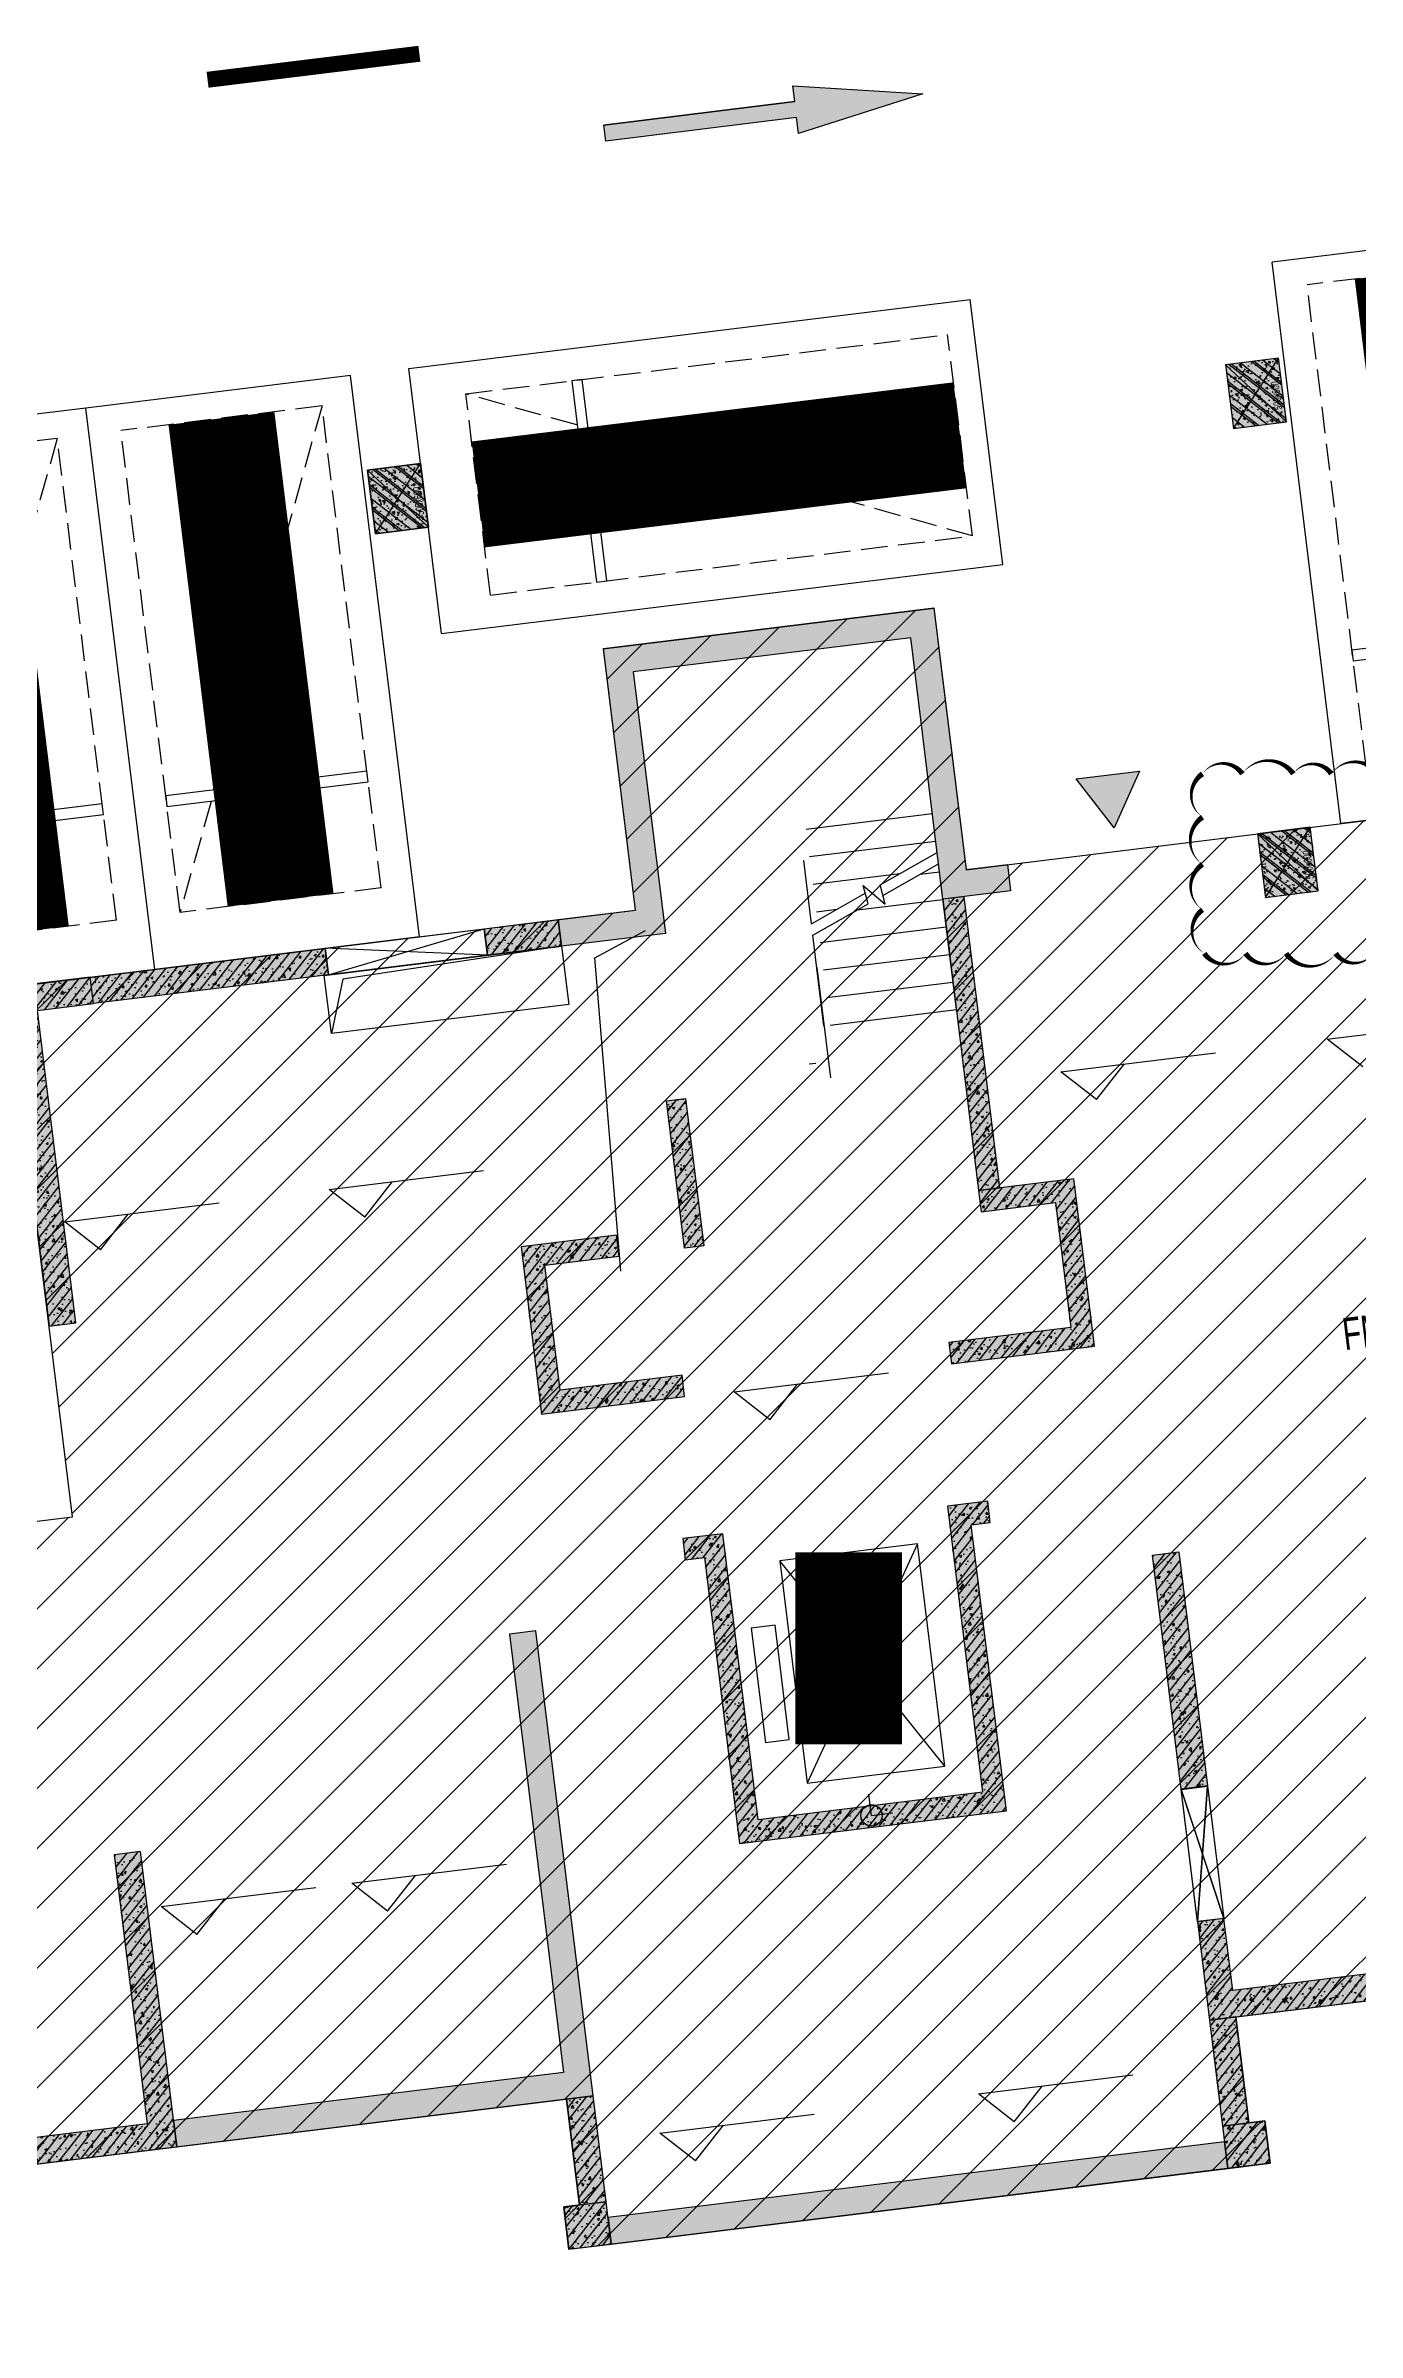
# Model space of a CAD drawing. Extents: x -1338203 to 1886333, y -783476 to 1038610.
# Drawn here: x 778532 to 790824, y -8177 to 13250 of the extents above; entities that cross this region are included whole.
import ezdxf
from ezdxf.enums import TextEntityAlignment as Align

# ---------------------------------------------------------------- set-up
doc = ezdxf.new("R2010")
doc.units = 0
doc.header["$LTSCALE"] = 1000
doc.header["$MEASUREMENT"] = 0
doc.linetypes.add('A-001-平面B2$0$__DASH', pattern=[0.35, 0.25, -0.1])
for name, color, linetype, plot in [('A-001-主楼组合参照B1$0$0A-X-AREA', 6, 'Continuous', False), ('A-001-平面参照B1$0$AAD-A-PROOF', 30, 'Continuous', False), ('A-09-平面B1$0$A01-125-交通核文字编号B2$0$AAD-A-MARK', 6, 'Continuous', False), ('A-09-平面B1$0$AAD-A-MARK', 6, 'Continuous', False), ('S-09-墙柱B1_1(QB)$0$AAD-A-MARK', 6, 'Continuous', False), ('S001南区墙柱$0$AAD-A-MODIFY_20230220', 201, 'Continuous', False), ('S001南区墙柱$0$S001-墙柱B1_1$0$0S-A-TIPS', 10, 'Continuous', False)]:
    doc.layers.add(name, color=color, linetype=linetype, plot=plot)
for name, color, linetype in [('A-001-车位参照B1$0$A-001-车位参照B1$0$0A-P-PKNG-CAR(A)', 43, 'Continuous'), ('A-09-平面B1$0$0A-A-SYMB-DOOR', 135, 'Continuous'), ('A-09-平面B1$0$0A-A-SYMB-ELEV', 150, 'Continuous'), ('A-09-平面B1$0$0A-E-EVTR', 2, 'Continuous'), ('A-09-平面B1$0$0A-E-STRS', 2, 'Continuous'), ('A-09-平面B1$0$0A-O-HOLE', 52, 'Continuous'), ('A-09-平面B1$0$A01-125-交通核文字编号B2$0$0A-A-SYMB-ELEV', 150, 'Continuous'), ('p-a-core', 1, 'Continuous'), ('p-a-regular', 5, 'Continuous'), ('S-09-墙柱B1_1(QB)$0$0S-CC-LINE', 52, 'Continuous'), ('S-09-墙柱B1_1(QB)$0$0S-CW-HATCH', 251, 'Continuous'), ('S-09-墙柱B1_1(QB)$0$0S-CW-HATCH-UP', 251, 'Continuous'), ('S-09-墙柱B1_1(QB)$0$0S-CW-LINE', 72, 'Continuous'), ('S-09-墙柱B1_1(QB)$0$0S-S-HOLE', 55, 'Continuous'), ('S001南区墙柱$0$0S-CW-HATCH', 251, 'Continuous'), ('S001南区墙柱$0$0S-CW-HATCH-UP', 251, 'Continuous'), ('S001南区墙柱$0$S001-墙柱B1_1$0$0S-CC-LINE', 52, 'Continuous'), ('S001南区墙柱$0$S001-墙柱B1_1$0$0S-CW-HATCH-UP', 251, 'Continuous'), ('中心线', 42, 'Continuous'), ('地面指向箭头', 7, 'Continuous')]:
    doc.layers.add(name, color=color, linetype=linetype)
doc.styles.add('A-09-平面B1$0$AAD-TXT', font='aad-txt.shx', dxfattribs={"width": 0.7, "bigfont": 'aad-hztxt.shx'})
doc.styles.add('S001南区墙柱$0$S001-墙柱B1_1$0$AAD-S', font='aad-s.shx', dxfattribs={"width": 0.7, "bigfont": 'aad-hztxt.shx'})
pattern_1 = [(45, (-944324.16, 391978.14), (-53.0330086, 53.0330086), []), (50, (-944324.16, 391978.14), (215.178055, -18.82564), [22.5, -247.5]), (355, (-944324.16, 391978.14), (-41.6254, 225.65764), [18, -198]), (100.4514, (-944306.23, 391976.57), (173.552815, 206.831863), [19.122057, -210.342634]), (46.1842, (-944324.16, 392038.14), (320.172315, -49.655704), [33.75, -371.25]), (96.6356, (-944297.48, 392034), (280.39881, 292.23536), [28.68309, -315.5139]), (351.1842, (-944324.16, 392038.14), (280.39858, 292.23558), [27, -297]), (21, (-944294.16, 392023.14), (179.072116, -120.785667), [22.5, -247.5]), (326, (-944294.16, 392023.14), (72.9946, 217.545014), [18, -198]), (71.4514, (-944279.24, 392013.08), (252.06679, 96.75915), [19.122057, -210.342634]), (37.5, (-944324.16, 391978.14), (3.6479566, 99.868156), [0, -195.6, 0, -201, 0, -198.75]), (7.5, (-944324.16, 391978.14), (78.920861, 118.323514), [0, -114.6, 0, -191.1, 0, -75.75]), (327.5, (-944391.06, 391978.14), (160.146731, -6.7664615), [0, -75, 0, -234, 0, -310.5]), (317.5, (-944421.06, 391978.14), (174.95585, 30.031495), [0, -97.5, 0, -155.4, 0, -220.5])]
pattern_2 = [(45, (0, 0), (-53.033, 53.033), []), (50, (0, 0), (215.178, -18.8256), [22.5, -247.5]), (355, (0, 0), (-41.6254, 225.6576), [18, -198]), (100.4514, (17.93, -1.57), (173.553, 206.832), [19.122, -210.3426]), (46.1842, (0, 60), (320.172, -49.656), [33.75, -371.25]), (96.6356, (26.68, 55.86), (280.399, 292.235), [28.683, -315.514]), (351.1842, (0, 60), (280.399, 292.236), [27, -297]), (21, (30, 45), (179.072, -120.7857), [22.5, -247.5]), (326, (30, 45), (72.9946, 217.545), [18, -198]), (71.4514, (44.92, 34.93), (252.0668, 96.759), [19.122, -210.3426]), (37.5, (0, 0), (3.64796, 99.86816), [0, -195.6, 0, -201, 0, -198.75]), (7.5, (0, 0), (78.9209, 118.3235), [0, -114.6, 0, -191.1, 0, -75.75]), (327.5, (-66.9, 0), (160.14673, -6.76646), [0, -75, 0, -234, 0, -310.5]), (317.5, (-96.9, 0), (174.9559, 30.0315), [0, -97.5, 0, -155.4, 0, -220.5])]
pattern_3 = [(45, (-21700, 1e-11), (-53.033, 53.033), []), (50, (-21700, 1e-11), (215.1781, -18.8256), [22.5, -247.5]), (355, (-21700, 1e-11), (-41.6254, 225.6576), [18, -198]), (100.4514, (-21682.07, -1.57), (173.5528, 206.8319), [19.122, -210.3426]), (46.1842, (-21700, 60), (320.1723, -49.6557), [33.75, -371.25]), (96.6356, (-21673.32, 55.86), (280.3988, 292.2354), [28.683, -315.514]), (351.1842, (-21700, 60), (280.3986, 292.2356), [27, -297]), (21, (-21670, 45), (179.0721, -120.7857), [22.5, -247.5]), (326, (-21670, 45), (72.9946, 217.545), [18, -198]), (71.4514, (-21655.08, 34.93), (252.0668, 96.7591), [19.122, -210.3426]), (37.5, (-21700, 1e-11), (3.64796, 99.86816), [0, -195.6, 0, -201, 0, -198.75]), (7.5, (-21700, 1e-11), (78.92086, 118.3235), [0, -114.6, 0, -191.1, 0, -75.75]), (327.5, (-21766.9, 1e-11), (160.14673, -6.76646), [0, -75, 0, -234, 0, -310.5]), (317.5, (-21796.9, 1e-11), (174.95585, 30.0315), [0, -97.5, 0, -155.4, 0, -220.5])]

# ---------------------------------------------------------------- blocks, each defined once
blk = doc.blocks.new('A-001-平面参照B1')
at = {"layer": 'A-001-平面参照B1$0$AAD-A-PROOF', "ltscale": 0.002}
blk.add_lwpolyline([(15184, -297616), (15680, -297555), (15753, -298151), (15257, -298212), (15182, -297616)], dxfattribs=at)
blk = doc.blocks.new('S001南区墙柱$0$AAD_BLOCK_20230215093950878')
at = {"layer": 'S001南区墙柱$0$0S-CW-HATCH'}
h = blk.add_hatch(color=256, dxfattribs=at)
h.dxf.hatch_style = 1
h.paths.add_polyline_path([(-300, -250), (300, -250), (300, 250), (-300, 250)])
at = {"layer": 'S001南区墙柱$0$0S-CW-HATCH-UP'}
h = blk.add_hatch(dxfattribs=at)
h.set_pattern_fill('钢筋混凝土', color=256, scale=30, pattern_type=2)
h.set_pattern_definition([(45, (-42203.53, -84001.15), (-106.06602, 106.06602), []), (50, (-42203.53, -84001.15), (215.17805, -18.82564), [22.5, -247.5]), (355, (-42203.53, -84001.15), (-41.6254, 225.65764), [18, -198]), (100.4514, (-42185.6, -84002.72), (173.5528, 206.83186), [19.12206, -210.34263]), (46.1842, (-42203.53, -83941.15), (320.1723, -49.6557), [33.75, -371.25]), (96.6356, (-42176.85, -83945.3), (280.3988, 292.2354), [28.6831, -315.5139]), (351.1842, (-42203.53, -83941.15), (280.3986, 292.2356), [27, -297]), (21, (-42173.53, -83956.15), (179.0721, -120.78567), [22.5, -247.5]), (326, (-42173.53, -83956.15), (72.9946, 217.545), [18, -198]), (71.4514, (-42158.6, -83966.21), (252.0668, 96.75915), [19.12206, -210.34263]), (37.5, (-42203.53, -84001.15), (3.647957, 99.868156), [1.5, -195.6, 1.5, -201, 1.5, -198.75]), (7.5, (-42203.53, -84001.15), (78.92086, 118.32351), [1.5, -114.6, 1.5, -191.1, 1.5, -75.75]), (327.5, (-42270.43, -84001.15), (160.14673, -6.76646), [1.5, -75, 1.5, -234, 1.5, -310.5]), (317.5, (-42300.43, -84001.15), (174.95585, 30.0315), [1.5, -97.5, 1.5, -155.4, 1.5, -220.5])])
h.paths.add_polyline_path([(-300, -250), (300, -250), (300, 250), (-300, 250)])
at = {"layer": 'S001南区墙柱$0$S001-墙柱B1_1$0$0S-CW-HATCH-UP', "transparency": 33554661}
h = blk.add_hatch(dxfattribs=at)
h.set_pattern_fill('钢筋混凝土', color=0, scale=30)
h.set_pattern_definition([(45, (48108.52, -15514.205), (-53.03301, 53.03301), []), (50, (48108.52, -15514.2), (215.17805, -18.82564), [22.5, -247.5]), (355, (48108.52, -15514.2), (-41.6254, 225.6576), [18, -198]), (100.4514, (48126.45, -15515.77), (173.5528, 206.8319), [19.1221, -210.3426]), (46.1842, (48108.52, -15454.2), (320.1723, -49.6557), [33.75, -371.25]), (96.6356, (48135.2, -15458.34), (280.3988, 292.2354), [28.683, -315.514]), (351.1842, (48108.52, -15454.2), (280.3986, 292.2356), [27, -297]), (21, (48138.52, -15469.2), (179.0721, -120.78567), [22.5, -247.5]), (326, (48138.52, -15469.2), (72.9946, 217.545), [18, -198]), (71.4514, (48153.44, -15479.27), (252.0668, 96.75915), [19.1221, -210.3426]), (37.5, (48108.52, -15514.205), (3.64796, 99.86816), [0, -195.6, 0, -201, 0, -198.75]), (7.5, (48108.52, -15514.2), (78.92086, 118.32351), [0, -114.6, 0, -191.1, 0, -75.75]), (327.5, (48041.62, -15514.205), (160.14673, -6.76646), [0, -75, 0, -234, 0, -310.5]), (317.5, (48011.62, -15514.2), (174.95585, 30.0315), [0, -97.5, 0, -155.4, 0, -220.5])])
h.paths.add_polyline_path([(-300, -250), (300, -250), (300, 250), (-300, 250)])
at = {"layer": 'S001南区墙柱$0$S001-墙柱B1_1$0$0S-A-TIPS'}
for p, q in [((-300, 250), (300, -250)), ((300, 250), (-300, -250))]:
    blk.add_line(p, q, dxfattribs=at)
at = {"layer": 'S001南区墙柱$0$S001-墙柱B1_1$0$0S-CC-LINE'}
blk.add_lwpolyline([(-300, -250), (300, -250), (300, 250), (-300, 250)], close=True, dxfattribs=at)
at = {"layer": 'S001南区墙柱$0$S001-墙柱B1_1$0$0S-A-TIPS', "style": 'S001南区墙柱$0$S001-墙柱B1_1$0$AAD-S', "width": 0.7}
blk.add_text('500x600', height=75, dxfattribs=at).set_placement((-45, -187), align=Align.MIDDLE_CENTER)
blk = doc.blocks.new('S001南区墙柱')
at = {"layer": 'S001南区墙柱$0$AAD-A-MODIFY_20230220', "color": 230, "elevation": 3370, "flags": 128}
blk.add_lwpolyline([(26120, 8639, 0, 50.5, -0.520567), (26494, 8639, 0, 50.5, -0.520567), (26971, 8639, 0, 50.5, -0.520567), (27328, 8639, 0, 50.5, -0.520567), (27760, 8639, 0, 50.5, -0.520567), (27841, 8232, 0, 50.5, -0.520567), (27841, 7779, 0, 50.5, -0.520567), (27841, 7279, 0, 50.5, -0.520567), (27718, 6956, 0, 50.5, -0.520567), (27368, 6956, 0, 50.5, -0.520567), (26903, 6956, 0, 50.5, -0.520567), (26523, 6956, 0, 50.5, -0.520567), (26137, 6956, 0, 50.5, -0.520567), (26120, 7365, 0, 50.5, -0.520567), (26120, 7791, 0, 50.5, -0.520567), (26120, 8233, 0, 50.5, -0.520567)], format="xyseb", close=True, dxfattribs=at)
at = {"rotation": 97.16641727359904}
for p in [(26621, 12205, 3370), (18581, 11218, 3370), (26920, 7809, 3370)]:
    blk.add_blockref('S001南区墙柱$0$AAD_BLOCK_20230215093950878', p, dxfattribs=at)
blk = doc.blocks.new('S-09-墙柱B1_1(QB)')
at = {"layer": 'S-09-墙柱B1_1(QB)$0$0S-CW-HATCH'}
h = blk.add_hatch(color=256, dxfattribs=at)
h.dxf.hatch_style = 1
h.paths.add_polyline_path([(-1890, 8690), (-1160, 8690), (-1160, 11160), (1960, 11160), (1960, 8690), (2350, 8690), (2350, 8440), (1710, 8440), (1710, 10910), (-910, 10910), (-910, 8440), (-1890, 8440)])
h = blk.add_hatch(color=256, dxfattribs=at)
h.dxf.hatch_style = 1
h.paths.add_polyline_path([(-6840, 5490), (-6840, 8440), (-6310, 8440), (-6310, 8690), (-7090, 8690), (-7090, 5490)])
h = blk.add_hatch(color=256, dxfattribs=at)
h.dxf.hatch_style = 1
h.paths.add_polyline_path([(-6310, 8690), (-4090, 8690), (-4090, 8440), (-6310, 8440)])
h = blk.add_hatch(color=256, dxfattribs=at)
h.dxf.hatch_style = 1
h.paths.add_polyline_path([(-2590, 8690), (-1890, 8690), (-1890, 8440), (-2590, 8440)])
h = blk.add_hatch(color=256, dxfattribs=at)
h.dxf.hatch_style = 1
h.paths.add_polyline_path([(1910, 8440), (1710, 8440), (1710, 5690), (1910, 5690)])
h = blk.add_hatch(color=256, dxfattribs=at)
h.dxf.hatch_style = 1
h.paths.add_polyline_path([(-1090, 6880), (-910, 6880), (-910, 5490), (-1090, 5490)])
h = blk.add_hatch(color=256, dxfattribs=at)
h.dxf.hatch_style = 1
h.paths.add_polyline_path([(-2610, 5690), (-2610, 4110), (-1260, 4110), (-1260, 4310), (-2410, 4310), (-2410, 5490), (-1710, 5490), (-1710, 5690)])
h = blk.add_hatch(color=256, dxfattribs=at)
h.dxf.hatch_style = 1
h.paths.add_polyline_path([(2410, 4310), (1260, 4310), (1260, 4110), (2610, 4110), (2610, 5690), (1710, 5690), (1710, 5490), (2410, 5490)])
h = blk.add_hatch(color=256, dxfattribs=at)
h.dxf.hatch_style = 1
h.paths.add_polyline_path([(-1060, 2790), (-1440, 2790), (-1440, 2590), (-1260, 2590), (-1260, -110), (1260, -110), (1260, 2590), (1440, 2590), (1440, 2790), (1060, 2790), (1060, 90), (-1060, 90)])
h = blk.add_hatch(color=256, dxfattribs=at)
h.dxf.hatch_style = 1
h.paths.add_polyline_path([(-3160, -2040), (-6840, -2040), (-6840, -2290), (-2910, -2290), (-2910, 2100), (-3160, 2100)])
h = blk.add_hatch(color=256, dxfattribs=at)
h.dxf.hatch_style = 1
h.paths.add_polyline_path([(2910, 2100), (3160, 2100), (3160, -110), (2910, -110)])
h = blk.add_hatch(color=256, dxfattribs=at)
h.dxf.hatch_style = 1
h.paths.add_polyline_path([(-7090, -2040), (-10550, -2040), (-10550, -2290), (-6840, -2290), (-6840, 500), (-7090, 500)])
h = blk.add_hatch(color=256, dxfattribs=at)
h.dxf.hatch_style = 1
h.paths.add_polyline_path([(2910, -2290), (6890, -2290), (6890, -2040), (3160, -2040), (3160, -1360), (2910, -1360)])
h = blk.add_hatch(color=256, dxfattribs=at)
h.dxf.hatch_style = 1
h.paths.add_polyline_path([(-3160, -3290), (-2910, -3290), (-2910, -2290), (-3160, -2290)])
h = blk.add_hatch(color=256, dxfattribs=at)
h.dxf.hatch_style = 1
h.paths.add_polyline_path([(2910, -3290), (3160, -3290), (3160, -2290), (2910, -2290)])
h = blk.add_hatch(color=256, dxfattribs=at)
h.dxf.hatch_style = 1
h.paths.add_polyline_path([(-2910, -3290), (-3310, -3290), (-3310, -3690), (-2910, -3690)])
h = blk.add_hatch(color=256, dxfattribs=at)
h.dxf.hatch_style = 1
h.paths.add_polyline_path([(3310, -3290), (2910, -3290), (2910, -3690), (3310, -3690)])
h = blk.add_hatch(color=256, dxfattribs=at)
h.dxf.hatch_style = 1
h.paths.add_polyline_path([(-2910, -3690), (2910, -3690), (2910, -3440), (-2910, -3440)])
at = {"layer": 'S-09-墙柱B1_1(QB)$0$0S-CW-HATCH-UP'}
h = blk.add_hatch(dxfattribs=at)
h.set_pattern_fill('钢筋混凝土', color=256, scale=30)
h.set_pattern_definition(pattern_1)
h.paths.add_polyline_path([(-1890, 8690), (-1160, 8690), (-1160, 11160), (1960, 11160), (1960, 8690), (2350, 8690), (2350, 8440), (1710, 8440), (1710, 10910), (-910, 10910), (-910, 8440), (-1890, 8440)])
h = blk.add_hatch(dxfattribs=at)
h.set_pattern_fill('钢筋混凝土', color=256, scale=30)
h.set_pattern_definition(pattern_1)
h.paths.add_polyline_path([(-6840, 5490), (-6840, 8440), (-6310, 8440), (-6310, 8690), (-7090, 8690), (-7090, 5490)])
h = blk.add_hatch(dxfattribs=at)
h.set_pattern_fill('钢筋混凝土', color=256, scale=30)
h.set_pattern_definition(pattern_2)
h.paths.add_polyline_path([(-6310, 8690), (-4090, 8690), (-4090, 8440), (-6310, 8440)])
h = blk.add_hatch(dxfattribs=at)
h.set_pattern_fill('钢筋混凝土', color=256, scale=30)
h.set_pattern_definition(pattern_2)
h.paths.add_polyline_path([(-2590, 8690), (-1890, 8690), (-1890, 8440), (-2590, 8440)])
h = blk.add_hatch(dxfattribs=at)
h.set_pattern_fill('钢筋混凝土', color=256, scale=30)
h.set_pattern_definition(pattern_1)
h.paths.add_polyline_path([(1910, 8440), (1710, 8440), (1710, 5690), (1910, 5690)])
h = blk.add_hatch(dxfattribs=at)
h.set_pattern_fill('钢筋混凝土', color=256, scale=30)
h.set_pattern_definition([(45, (-21700, 0), (-53.033, 53.033), []), (50, (-21700, 0), (215.178, -18.8256), [22.5, -247.5]), (355, (-21700, 0), (-41.6254, 225.6576), [18, -198]), (100.4514, (-21682.07, -1.57), (173.5528, 206.8319), [19.122, -210.3426]), (46.1842, (-21700, 60), (320.1723, -49.6557), [33.75, -371.25]), (96.6356, (-21673.32, 55.86), (280.399, 292.2354), [28.683, -315.514]), (351.1842, (-21700, 60), (280.3986, 292.2356), [27, -297]), (21, (-21670, 45), (179.0721, -120.7857), [22.5, -247.5]), (326, (-21670, 45), (72.9946, 217.545), [18, -198]), (71.4514, (-21655.08, 34.93), (252.0668, 96.7591), [19.122, -210.3426]), (37.5, (-21700, 0), (3.64796, 99.86816), [0, -195.6, 0, -201, 0, -198.75]), (7.5, (-21700, 0), (78.92086, 118.3235), [0, -114.6, 0, -191.1, 0, -75.75]), (327.5, (-21766.9, 0), (160.14673, -6.76646), [0, -75, 0, -234, 0, -310.5]), (317.5, (-21796.9, 0), (174.95585, 30.0315), [0, -97.5, 0, -155.4, 0, -220.5])])
h.paths.add_polyline_path([(-1090, 6880), (-910, 6880), (-910, 5490), (-1090, 5490)])
h = blk.add_hatch(dxfattribs=at)
h.set_pattern_fill('钢筋混凝土', color=256, scale=30)
h.set_pattern_definition(pattern_1)
h.paths.add_polyline_path([(-2610, 5690), (-2610, 4110), (-1260, 4110), (-1260, 4310), (-2410, 4310), (-2410, 5490), (-1710, 5490), (-1710, 5690)])
h = blk.add_hatch(dxfattribs=at)
h.set_pattern_fill('钢筋混凝土', color=256, scale=30)
h.set_pattern_definition(pattern_1)
h.paths.add_polyline_path([(2410, 4310), (1260, 4310), (1260, 4110), (2610, 4110), (2610, 5690), (1710, 5690), (1710, 5490), (2410, 5490)])
h = blk.add_hatch(dxfattribs=at)
h.set_pattern_fill('钢筋混凝土', color=256, scale=30)
h.set_pattern_definition(pattern_1)
h.paths.add_polyline_path([(-1060, 2790), (-1440, 2790), (-1440, 2590), (-1260, 2590), (-1260, -110), (1260, -110), (1260, 2590), (1440, 2590), (1440, 2790), (1060, 2790), (1060, 90), (-1060, 90)])
h = blk.add_hatch(dxfattribs=at)
h.set_pattern_fill('钢筋混凝土', color=256, scale=30)
h.set_pattern_definition(pattern_1)
h.paths.add_polyline_path([(-3160, -2040), (-6840, -2040), (-6840, -2290), (-2910, -2290), (-2910, 2100), (-3160, 2100)])
h = blk.add_hatch(dxfattribs=at)
h.set_pattern_fill('钢筋混凝土', color=256, scale=30)
h.set_pattern_definition(pattern_3)
h.paths.add_polyline_path([(2910, 2100), (3160, 2100), (3160, -110), (2910, -110)])
h = blk.add_hatch(dxfattribs=at)
h.set_pattern_fill('钢筋混凝土', color=256, scale=30)
h.set_pattern_definition(pattern_1)
h.paths.add_polyline_path([(-7090, -2040), (-10550, -2040), (-10550, -2290), (-6840, -2290), (-6840, 500), (-7090, 500)])
h = blk.add_hatch(dxfattribs=at)
h.set_pattern_fill('钢筋混凝土', color=256, scale=30)
h.set_pattern_definition(pattern_3)
h.paths.add_polyline_path([(2910, -2290), (6890, -2290), (6890, -2040), (3160, -2040), (3160, -1360), (2910, -1360)])
h = blk.add_hatch(dxfattribs=at)
h.set_pattern_fill('钢筋混凝土', color=256, scale=30)
h.set_pattern_definition(pattern_1)
h.paths.add_polyline_path([(-3160, -3290), (-2910, -3290), (-2910, -2290), (-3160, -2290)])
h = blk.add_hatch(dxfattribs=at)
h.set_pattern_fill('钢筋混凝土', color=256, scale=30)
h.set_pattern_definition(pattern_1)
h.paths.add_polyline_path([(2910, -3290), (3160, -3290), (3160, -2290), (2910, -2290)])
h = blk.add_hatch(dxfattribs=at)
h.set_pattern_fill('钢筋混凝土', color=256, scale=30)
h.set_pattern_definition(pattern_1)
h.paths.add_polyline_path([(-2910, -3290), (-3310, -3290), (-3310, -3690), (-2910, -3690)])
h = blk.add_hatch(dxfattribs=at)
h.set_pattern_fill('钢筋混凝土', color=256, scale=30)
h.set_pattern_definition(pattern_1)
h.paths.add_polyline_path([(3310, -3290), (2910, -3290), (2910, -3690), (3310, -3690)])
h = blk.add_hatch(dxfattribs=at)
h.set_pattern_fill('钢筋混凝土', color=256, scale=30)
h.set_pattern_definition(pattern_1)
h.paths.add_polyline_path([(-2910, -3690), (2910, -3690), (2910, -3440), (-2910, -3440)])
at = {"layer": 'S-09-墙柱B1_1(QB)$0$0S-CC-LINE'}
for points in [[(-2910, -3290), (-3310, -3290), (-3310, -3690), (-2910, -3690)], [(3310, -3290), (2910, -3290), (2910, -3690), (3310, -3690)]]:
    blk.add_lwpolyline(points, close=True, dxfattribs=at)
at = {"layer": 'S-09-墙柱B1_1(QB)$0$0S-CW-LINE', "flags": 128}
blk.add_lwpolyline([(-1890, 8690), (-1160, 8690), (-1160, 11160), (1960, 11160), (1960, 8690), (2350, 8690), (2350, 8440), (1710, 8440), (1710, 10910), (-910, 10910), (-910, 8440), (-1890, 8440)], close=True, dxfattribs=at)
at = {"layer": 'S-09-墙柱B1_1(QB)$0$0S-CW-LINE'}
for points in [[(-6840, 5490), (-6840, 8440), (-6310, 8440), (-6310, 8690), (-7090, 8690), (-7090, 5490)], [(-6310, 8690), (-4090, 8690), (-4090, 8440), (-6310, 8440)], [(-2590, 8690), (-1890, 8690), (-1890, 8440), (-2590, 8440)], [(1910, 8440), (1710, 8440), (1710, 5690), (1910, 5690)], [(-1090, 6880), (-910, 6880), (-910, 5490), (-1090, 5490)], [(-2610, 5690), (-2610, 4110), (-1260, 4110), (-1260, 4310), (-2410, 4310), (-2410, 5490), (-1710, 5490), (-1710, 5690)], [(2410, 4310), (1260, 4310), (1260, 4110), (2610, 4110), (2610, 5690), (1710, 5690), (1710, 5490), (2410, 5490)], [(-1060, 2790), (-1440, 2790), (-1440, 2590), (-1260, 2590), (-1260, -110), (1260, -110), (1260, 2590), (1440, 2590), (1440, 2790), (1060, 2790), (1060, 90), (-1060, 90)], [(-3160, -2040), (-6840, -2040), (-6840, -2290), (-2910, -2290), (-2910, 2100), (-3160, 2100)], [(2910, 2100), (3160, 2100), (3160, -110), (2910, -110)], [(-7090, -2040), (-10550, -2040), (-10550, -2290), (-6840, -2290), (-6840, 500), (-7090, 500)], [(2910, -2290), (6890, -2290), (6890, -2040), (3160, -2040), (3160, -1360), (2910, -1360)], [(-3160, -3290), (-2910, -3290), (-2910, -2290), (-3160, -2290)], [(2910, -3290), (3160, -3290), (3160, -2290), (2910, -2290)], [(-2910, -3690), (2910, -3690), (2910, -3440), (-2910, -3440)]]:
    blk.add_lwpolyline(points, close=True, dxfattribs=at)
at = {"layer": 'S-09-墙柱B1_1(QB)$0$0S-S-HOLE'}
for points in [[(-2590, 8690), (-2590, 8440), (-4090, 8440), (-4090, 8690)], [(2910, -110), (3160, -110), (3160, -1360), (2910, -1360)]]:
    blk.add_lwpolyline(points, close=True, dxfattribs=at)
for points in [[(-2590, 8440), (-4090, 8690)], [(-4090, 8440), (-2590, 8690)], [(3160, -110), (2910, -1360)], [(3160, -1360), (2910, -110)]]:
    blk.add_lwpolyline(points, dxfattribs=at)
at = {"layer": 'S-09-墙柱B1_1(QB)$0$AAD-A-MARK'}
for q in [(0, 200), (0, 200), (0, 200), (0, 200), (0, 200), (0, 200), (0, 200), (200, 0), (200, 0), (200, 0), (200, 0), (200, 0), (200, 0), (200, 0)]:
    blk.add_line((0, 0), q, dxfattribs=at)
blk.add_circle((0, 0), 100, dxfattribs=at)
blk.add_circle((0, 0), 100, dxfattribs=at)
blk.add_circle((0, 0), 100, dxfattribs=at)
blk.add_circle((0, 0), 100, dxfattribs=at)
blk.add_circle((0, 0), 100, dxfattribs=at)
blk.add_circle((0, 0), 100, dxfattribs=at)
blk.add_circle((0, 0), 100, dxfattribs=at)
blk = doc.blocks.new('S001地下一墙柱')
blk.add_blockref('S001南区墙柱', (-3112, -309101, -3370))
at = {"rotation": 7.000495889377985}
blk.add_blockref('S-09-墙柱B1_1(QB)', (19906, -310223), dxfattribs=at)
blk = doc.blocks.new('直行')
at = {"layer": '地面指向箭头'}
blk.add_hatch(color=251, dxfattribs=at).paths.add_polyline_path([(-29241, 4059962), (-29466, 4058762), (-29316, 4058762), (-29316, 4056961), (-29166, 4056961), (-29166, 4058762), (-29016, 4058762)])
at = {"layer": '地面指向箭头', "color": 251}
blk.add_lwpolyline([(-29316, 4058762), (-29316, 4056961), (-29316, 4058762), (-29316, 4058762), (-29466, 4058762), (-29241, 4059962), (-29016, 4058762), (-29166, 4058762), (-29166, 4056961), (-29316, 4056961), (-29316, 4056961)], dxfattribs=at)
blk = doc.blocks.new('A$C9cb663f1')
at = {"layer": '中心线', "color": 251, "const_width": 150}
blk.add_lwpolyline([(367403, -348830), (369388, -348586)], dxfattribs=at)
at = {"layer": '地面指向箭头', "color": 251, "rotation": 277.0921638648084}
blk.add_blockref('直行', (-3651183, -879244), dxfattribs=at)
blk = doc.blocks.new('A$C488321c4')
at = {"layer": '地面指向箭头'}
h = blk.add_hatch(color=251, dxfattribs=at)
h.dxf.hatch_style = 1
h.paths.add_polyline_path([(376137, -355309), (375900, -355841), (375542, -355382)])
at = {"layer": '地面指向箭头', "color": 251, "flags": 128}
blk.add_lwpolyline([(376137, -355309), (375900, -355841), (375542, -355382), (376137, -355309)], dxfattribs=at)
blk = doc.blocks.new('A$Cd3af7b6b')
at = {"layer": '地面指向箭头'}
h = blk.add_hatch(color=251, dxfattribs=at)
h.dxf.hatch_style = 1
h.paths.add_polyline_path([(376137, 65191), (375900, 64659), (375542, 65118)])
at = {"layer": '地面指向箭头', "color": 251, "flags": 128}
blk.add_lwpolyline([(376137, 65191), (375900, 64659), (375542, 65118), (376137, 65191)], dxfattribs=at)
blk = doc.blocks.new('A-001-车位参照B1$0$A-001-车位参照B1$0$A-001-车位参照B1$0$ddd')
for p, q in [((0, 2500), (5300, 2500)), ((0, 2500), (0, 0)), ((5300, 2500), (5300, 0)), ((0, 0), (5300, 0))]:
    blk.add_line(p, q)
at = {"linetype": 'A-001-平面B2$0$__DASH'}
for p, q in [((500, 2200), (500, 300)), ((500, 2200), (5050, 2200)), ((5050, 2200), (5050, 300)), ((500, 300), (5050, 300))]:
    blk.add_line(p, q, dxfattribs=at)
blk.add_lwpolyline([(5050, 2200), (500, 300)], dxfattribs=at)
blk.add_lwpolyline([(1500, 300), (1500, 2200), (1600, 2200), (1600, 300)], close=True)
at = {"layer": 'p-a-regular', "ltscale": 0.002, "const_width": 1000}
blk.add_lwpolyline([(500, 1250), (5050, 1250)], dxfattribs=at)
blk = doc.blocks.new('A-09-平面B1$0$zsdg')
at = {"layer": 'A-09-平面B1$0$0A-E-STRS'}
for p, q in [((460, 8364), (460, 8960)), ((1143, 8648), (1710, 8884)), ((1710, 8884), (1710, 8960)), ((460, 8364), (995, 8587)), ((1009, 8484), (985, 8661)), ((985, 8661), (1167, 8463)), ((1167, 8463), (1143, 8648)), ((1156, 8546), (1710, 8776)), ((1528, 8700), (1710, 8700)), ((1710, 7400), (1710, 8776)), ((460, 8256), (1009, 8484)), ((903, 8440), (1710, 8440)), ((460, 7400), (460, 8256)), ((520, 8180), (1710, 8180)), ((460, 7950), (460, 6910)), ((520, 7920), (1710, 7920)), ((520, 7660), (1710, 7660)), ((520, 7400), (1710, 7400))]:
    blk.add_line(p, q, dxfattribs=at)
at = {"layer": 'A-09-平面B1$0$0A-E-STRS', "flags": 128}
for points in [[(520, 9250), (1710, 9250)], [(520, 8990), (1710, 8990)], [(520, 8730), (1339, 8730)], [(520, 8470), (714, 8470)]]:
    blk.add_lwpolyline(points, dxfattribs=at)
blk = doc.blocks.new('A-09-平面B1$0$xx')
at = {"layer": 'A-09-平面B1$0$0A-E-EVTR'}
for p, q in [((1798, 2385), (498, 2385)), ((498, 2385), (498, 285)), ((1798, 285), (498, 2385)), ((1798, 2385), (498, 285)), ((1798, 285), (1798, 2385)), ((381, 1791), (156, 1791)), ((156, 1791), (156, 711)), ((381, 711), (381, 1791)), ((156, 711), (381, 711)), ((498, 285), (1798, 285))]:
    blk.add_line(p, q, dxfattribs=at)
blk = doc.blocks.new('A-09-平面B1$0$A$Cd8ea794f')
at = {"flags": 128}
blk.add_lwpolyline([(340, 7060), (280, 7060)], dxfattribs=at)
at = {"layer": 'A-09-平面B1$0$0A-O-HOLE', "flags": 128}
blk.add_lwpolyline([(-1710, 5350), (-1593, 8294), (-1090, 8490)], dxfattribs=at)
at = {"layer": 'A-09-平面B1$0$AAD-A-MARK'}
for q in [(0, 200), (200, 0)]:
    blk.add_line((0, 0), q, dxfattribs=at)
blk.add_circle((0, 0), 100, dxfattribs=at)
for name, p in [('A-09-平面B1$0$zsdg', (0, 0)), ('A-09-平面B1$0$xx', (-1060, 90))]:
    blk.add_blockref(name, p)
blk = doc.blocks.new('A-09-平面B1$0$asdgsdfg')
at = {"layer": 'A-09-平面B1$0$A01-125-交通核文字编号B2$0$0A-A-SYMB-ELEV'}
for p, q in [((-495, 3798), (-795, 4098)), ((-795, 4098), (664, 4098)), ((-495, 3798), (-195, 4098))]:
    blk.add_line(p, q, dxfattribs=at)
at = {"layer": 'A-09-平面B1$0$A01-125-交通核文字编号B2$0$AAD-A-MARK'}
for q in [(0, 200), (200, 0)]:
    blk.add_line((0, 0), q, dxfattribs=at)
blk.add_circle((0, 0), 100, dxfattribs=at)
blk = doc.blocks.new('A-09-平面B1')
at = {"layer": 'A-09-平面B1$0$0A-A-SYMB-ELEV'}
for p, q in [((24612, 6402), (24312, 6702)), ((24312, 6702), (25771, 6702)), ((24612, 6402), (24912, 6702)), ((27126, 6402), (26826, 6702)), ((26826, 6702), (28284, 6702)), ((15174, 6144), (14874, 6444)), ((14874, 6444), (16332, 6444)), ((15174, 6144), (15474, 6444)), ((17670, 6144), (17370, 6444)), ((17370, 6444), (18828, 6444)), ((17670, 6144), (17970, 6444)), ((15290, -335), (14990, -35)), ((14990, -35), (16448, -35)), ((15290, -335), (15590, -35)), ((17090, -335), (16790, -35)), ((16790, -35), (18249, -35)), ((17090, -335), (17390, -35)), ((19669, -3011), (19369, -2711)), ((19369, -2711), (20827, -2711)), ((19669, -3011), (19969, -2711)), ((22677, -3011), (22377, -2711)), ((22377, -2711), (23835, -2711)), ((22677, -3011), (22977, -2711))]:
    blk.add_line(p, q, dxfattribs=at)
at = {"layer": 'A-09-平面B1$0$0A-O-HOLE', "flags": 128}
for points in [[(19810, 8440), (17738, 8384), (17570, 7890)], [(24610, -110), (24860, -1360)], [(24610, -1360), (24860, -110)]]:
    blk.add_lwpolyline(points, dxfattribs=at)
for points in [[(17570, 8440), (19810, 8440), (19810, 7890), (17570, 7890)], [(24610, -110), (24860, -110), (24860, -1360), (24610, -1360)]]:
    blk.add_lwpolyline(points, close=True, dxfattribs=at)
at = {"layer": 'A-09-平面B1$0$AAD-A-MARK'}
for q in [(21700, 200), (21900, 0)]:
    blk.add_line((21700, 0), q, dxfattribs=at)
blk.add_circle((21700, 0), 100, dxfattribs=at)
for name in ['A-09-平面B1$0$A$Cd8ea794f', 'A-09-平面B1$0$asdgsdfg']:
    blk.add_blockref(name, (21700, 0))
at = {"layer": 'A-09-平面B1$0$0A-A-SYMB-DOOR', "style": 'A-09-平面B1$0$AAD-TXT', "width": 0.7}
blk.add_text('FM甲1020', height=300, dxfattribs=at).set_placement((26634, 3938), align=Align.MIDDLE_LEFT)

msp = doc.modelspace()

# ---------------------------------------------------------------- hatches: boundary and pattern name
at = {"ltscale": 0.002}
h = msp.add_hatch(dxfattribs=at)
h.set_pattern_fill('ANSI31', color=8, scale=250)
h.set_pattern_definition([(45, (758038.9, 333472.22), (-280.633, 280.633), [])])
h.paths.add_polyline_path([(780160.4, 4669.5), (780160.5, 4669.5), (784061.2, 5148.5), (783759.7, 7600), (786856.5, 7980.3), (787157.9, 5528.8), (792249.6, 6154.1), (792856.6, 1211.3), (795496.8, 1535.5), (794889.8, 6478.4), (804408.3, 7647.3), (804107.2, 10098.9), (807203.9, 10479.2), (807505, 8027.6), (811405.7, 8506.7), (813390.8, 8750.5), (814000.2, 3787.7), (816838.9, 4136.4), (817632.9, 4233.9), (817944.2, 1699.6), (818541.1, -3160.6), (814660.2, -3637.2), (814481, -2178.1), (810828.5, -2626.7), (810950.4, -3619.3), (811099.2, -3601), (811148, -3998), (804577.4, -4804.9), (804528.6, -4407.9), (804677.5, -4389.6), (804555.6, -3397.1), (789687.3, -5223), (789809.2, -6215.6), (789958.1, -6197.3), (790006.8, -6594.3), (783436.2, -7401.3), (783387.4, -7004.2), (783536.3, -6986), (783414.4, -5993.4), (768149.1, -7868.1), (768271, -8860.7), (768419.9, -8842.4), (768468.6, -9239.4), (761898, -10046.4), (761849.3, -9649.3), (761998.1, -9631.1), (761876.2, -8638.5), (753449.5, -9673.4), (753031.5, -6269), (753924.7, -6159.3), (753855.3, -5593.5), (753613.9, -3628.3), (754407.9, -3530.8), (754017.9, -354.6), (756856.6, -6), (756637.2, 1780.6), (758424.2, 1996.5), (758314.5, 2889.8), (762413.2, 3396.7), (762221.9, 4955), (765318.6, 5335.3), (765619.7, 2883.7), (773550.1, 3857.6), (774159.6, -1105.1), (778784.8, -537.1), (778175.3, 4425.7)])

# ---------------------------------------------------------------- linework, layer by layer
at = {"layer": 'A-001-主楼组合参照B1$0$0A-X-AREA', "elevation": 83050, "flags": 128}
for points in [[(780160.4, 4669.5), (780160.5, 4669.5), (784061.2, 5148.5), (783759.7, 7600), (786856.5, 7980.3), (787157.9, 5528.8), (792249.6, 6154.1)], [(765619.7, 2883.7), (773550.1, 3857.6), (774159.6, -1105.1), (778784.8, -537.1), (778175.3, 4425.7), (780160.4, 4669.5)], [(804555.6, -3397.1), (789687.3, -5223), (789809.2, -6215.6), (789958.1, -6197.3), (790006.8, -6594.3), (783436.2, -7401.3), (783387.4, -7004.2), (783536.3, -6986), (783414.4, -5993.4), (768149.1, -7868.1)]]:
    msp.add_lwpolyline(points, dxfattribs=at)
at = {"layer": 'p-a-core', "ltscale": 0.002, "const_width": 1000, "elevation": 83050}
msp.add_lwpolyline([(786057.4, -868), (786057.4, -2668)], dxfattribs=at)

# ---------------------------------------------------------------- block references
at = {"ltscale": 0.002}
for name, p in [('S001地下一墙柱', (766365.4, 306889.1)), ('A$C488321c4', (412646.2, 361761.3)), ('A$C9cb663f1', (412646.2, 361761.3)), ('A$Cd3af7b6b', (412646.2, -58738.7))]:
    msp.add_blockref(name, p, dxfattribs=at)
msp.add_blockref('A-001-平面参照B1', (766365.4, 306889.1))
at = {"ltscale": 0.002, "rotation": 7.001406317028181}
msp.add_blockref('A-09-平面B1', (764733.2, -5980.4, 83050), dxfattribs=at)
at = {"layer": 'A-001-车位参照B1$0$A-001-车位参照B1$0$0A-P-PKNG-CAR(A)', "linetype": 'Continuous', "xscale": -1}
for p, rotation in [((790671.3, 5960.3), 277.0014062687041), ((781936.3, 10225), 187.001406268704), ((779554, 4594.8), 277.0014062687041), ((777072.6, 4290.1), 277.0014062687041)]:
    msp.add_blockref('A-001-车位参照B1$0$A-001-车位参照B1$0$A-001-车位参照B1$0$ddd', p, dxfattribs=dict(at, rotation=rotation))

doc.saveas('drawing.dxf')
